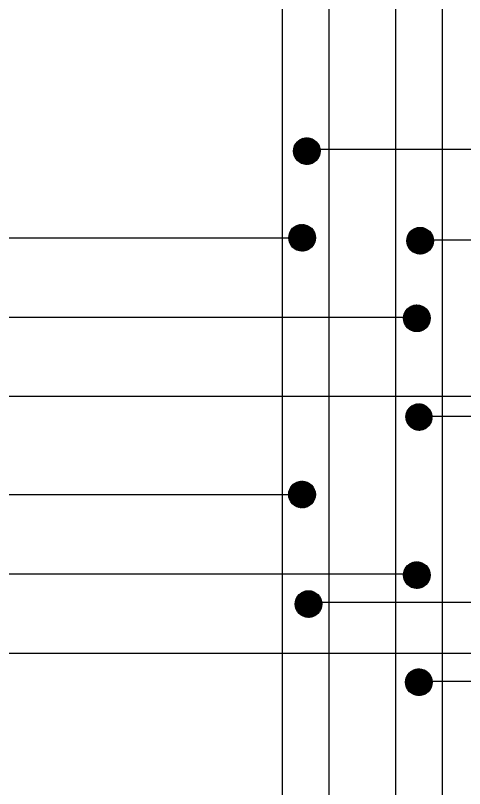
# Model space of a CAD drawing. Extents: x -4780 to 4154, y -1673 to 3208.
# Drawn here: x 2270 to 2447.4, y -240.2 to 65.1 of the extents above; entities that cross this region are included whole.
import ezdxf

# ---------------------------------------------------------------- set-up
doc = ezdxf.new("R2010")
doc.units = 0
doc.header["$MEASUREMENT"] = 0

msp = doc.modelspace()

# ---------------------------------------------------------------- hatches: boundary and pattern name
h = msp.add_hatch()
h.set_pattern_fill('ANSI31', color=256)
h.set_pattern_definition([(45, (-620.99988, -41.39399), (-0.0883883476, 0.0883883476), [])])
h.paths.add_polyline_path([(2379.818, 11.502, 1), (2390.341, 11.502, 1)])
h = msp.add_hatch()
h.set_pattern_fill('ANSI31', color=256)
h.set_pattern_definition([(45, (-622.87392, -75.59089), (-0.0883883476, 0.0883883476), [])])
h.paths.add_polyline_path([(2377.944, -22.695, 1), (2388.467, -22.695, 1)])
h = msp.add_hatch()
h.set_pattern_fill('ANSI31', color=256)
h.set_pattern_definition([(45, (-576.26819, -76.76239), (-0.0883883476, 0.0883883476), [])])
h.paths.add_polyline_path([(2424.55, -23.867, 1), (2435.073, -23.867, 1)])
h = msp.add_hatch()
h.set_pattern_fill('ANSI31', color=256)
h.set_pattern_definition([(45, (-577.55441, -107.39495), (-0.0883883476, 0.0883883476), [])])
h.paths.add_polyline_path([(2423.264, -54.499, 1), (2433.787, -54.499, 1)])
h = msp.add_hatch()
h.set_pattern_fill('ANSI31', color=256)
h.set_pattern_definition([(45, (-576.72134, -146.37823), (-0.0883883476, 0.0883883476), [])])
h.paths.add_polyline_path([(2424.097, -93.483, 1), (2434.62, -93.483, 1)])
h = msp.add_hatch()
h.set_pattern_fill('ANSI31', color=256)
h.set_pattern_definition([(45, (-622.89687, -176.9792), (-0.0883883476, 0.0883883476), [])])
h.paths.add_polyline_path([(2377.921, -124.084, 1), (2388.444, -124.084, 1)])
h = msp.add_hatch()
h.set_pattern_fill('ANSI31', color=256)
h.set_pattern_definition([(45, (-577.57736, -208.78325), (-0.0883883476, 0.0883883476), [])])
h.paths.add_polyline_path([(2423.241, -155.888, 1), (2433.764, -155.888, 1)])
h = msp.add_hatch()
h.set_pattern_fill('ANSI31', color=256)
h.set_pattern_definition([(45, (-620.34565, -220.21961), (-0.0883883476, 0.0883883476), [])])
h.paths.add_polyline_path([(2380.472, -167.324, 1), (2390.996, -167.324, 1)])
h = msp.add_hatch()
h.set_pattern_fill('ANSI31', color=256)
h.set_pattern_definition([(45, (-576.73878, -251.09509), (-0.0883883476, 0.0883883476), [])])
h.paths.add_polyline_path([(2424.079, -198.199, 1), (2434.603, -198.199, 1)])

# ---------------------------------------------------------------- linework, layer by layer
for p, q in [((2636.263, 12.178), (2384.427, 12.178)), ((2253.388, -22.718), (2383.456, -22.718)), ((2637.388, -23.592), (2429.818, -23.592)), ((2253.388, -53.995), (2430.239, -53.995)), ((2253.388, -85.272), (2475.677, -85.272)), ((2636.935, -93.208), (2429.365, -93.208)), ((2253.365, -124.106), (2383.433, -124.106)), ((2253.365, -155.383), (2430.216, -155.383)), ((2636.918, -166.647), (2385.081, -166.647)), ((2253.365, -186.66), (2475.654, -186.66)), ((2636.918, -197.925), (2429.348, -197.925))]:
    msp.add_line(p, q)
at = {"color": 0, "lineweight": 25}
for points in [[(2375.478, 416.025), (2393.727, 416.025), (2393.727, -494.753), (2375.478, -494.753)], [(2420.212, 416.025), (2438.461, 416.025), (2438.461, -494.753), (2420.212, -494.753)]]:
    msp.add_lwpolyline(points, close=True, dxfattribs=at)
for centre in [(2385.08, 11.502), (2383.206, -22.695), (2429.812, -23.867), (2428.525, -54.499), (2383.183, -124.084), (2428.502, -155.888), (2385.734, -167.324), (2429.341, -198.199)]:
    msp.add_circle(centre, 5.262)

doc.saveas('drawing.dxf')
